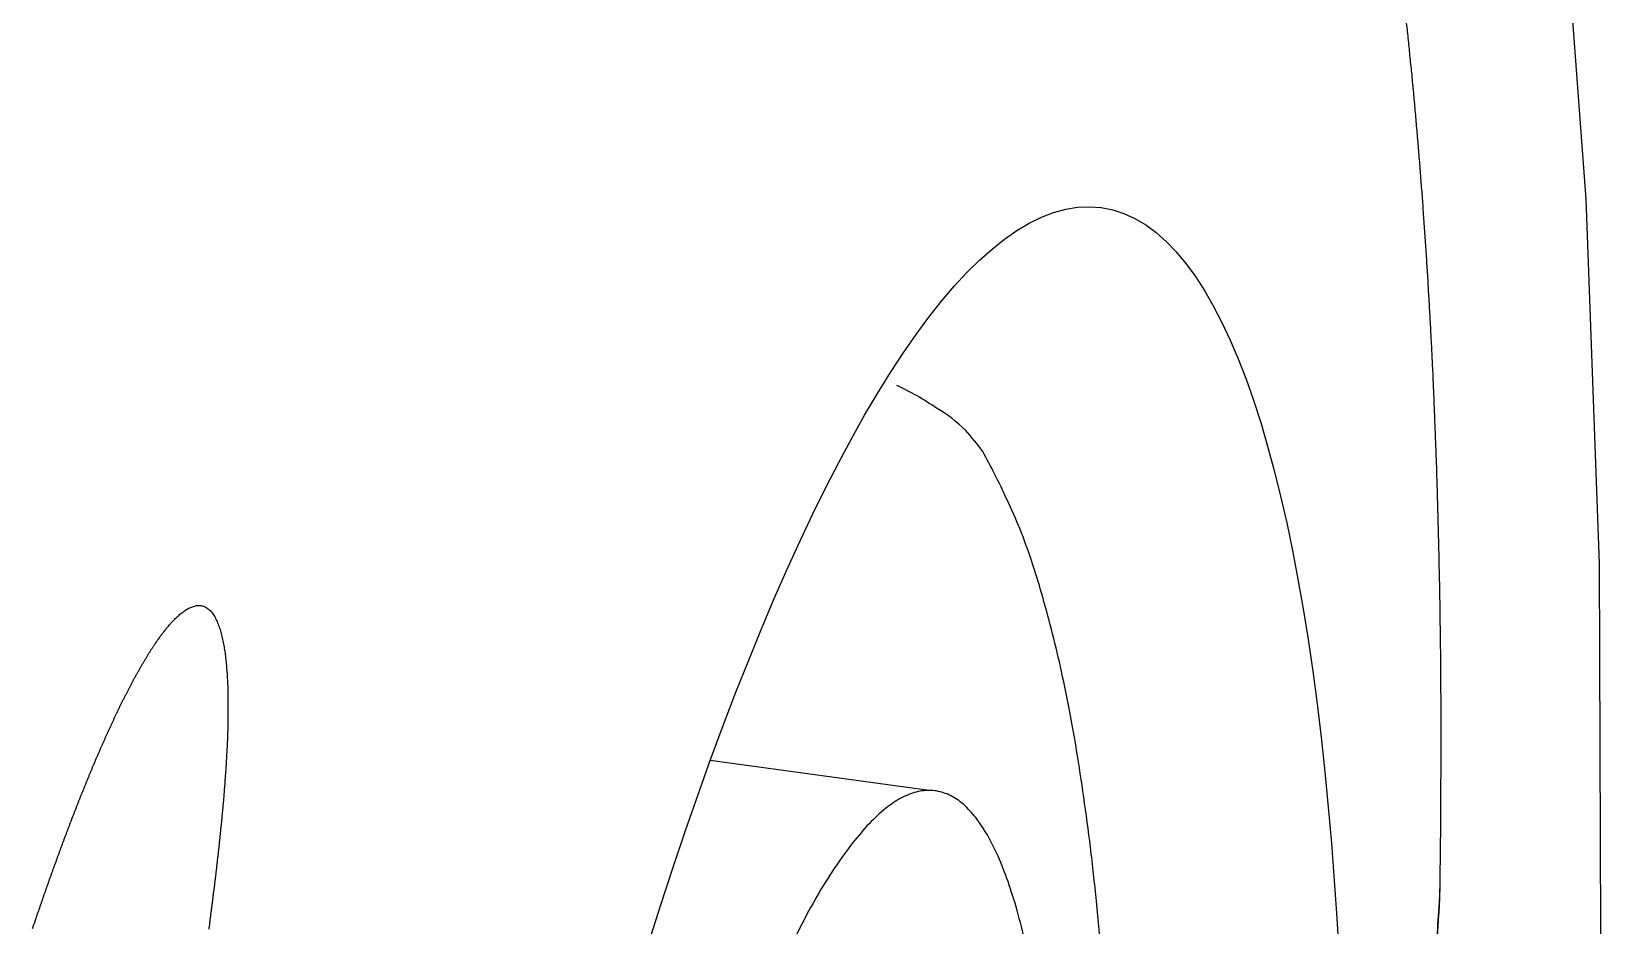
# Model space of a CAD drawing. Extents: x 528 to 612, y 649 to 778.
# Drawn here: x 536.388 to 537.442, y 699.947 to 700.548 of the extents above; entities that cross this region are included whole.
import ezdxf

# ---------------------------------------------------------------- set-up
doc = ezdxf.new("R2010")
doc.units = 0
doc.header["$MEASUREMENT"] = 0
doc.layers.add('1', color=4, linetype='Continuous')
doc.layers.add('204', color=7, linetype='Continuous')

# ---------------------------------------------------------------- blocks, each defined once
blk = doc.blocks.new('*U11')
at = {"layer": '204', "color": 2, "linetype": 'Continuous'}
blk.add_circle((0, 0), 1, dxfattribs=at)
blk = doc.blocks.new('5S55RR1')
at = {"layer": '1', "color": 3, "linetype": 'Continuous'}
blk.add_line((-70.6619, 94.1312), (-70.6619, 94.2796), dxfattribs=at)
for points in [[(-70.8351, 94.7154, -0.000216), (-70.8329, 94.715, -0.000219), (-70.8308, 94.7145, -0.000222), (-70.8286, 94.7141, -0.000225), (-70.8264, 94.7137, -0.000228), (-70.8243, 94.7133, -0.000231), (-70.8221, 94.7128, -0.000235), (-70.82, 94.7124, -0.000238), (-70.8178, 94.712, -0.000241), (-70.8157, 94.7115, -0.000245), (-70.8135, 94.7111, -0.000248), (-70.8114, 94.7107, -0.000251), (-70.8093, 94.7102, -0.000254), (-70.8071, 94.7098, -0.000258), (-70.805, 94.7094, -0.000261), (-70.8028, 94.7089, -0.000264), (-70.8007, 94.7085, -0.000268), (-70.7986, 94.708, -0.000271), (-70.7964, 94.7076, -0.000274), (-70.7943, 94.7071, -0.000278), (-70.7922, 94.7067, -0.000281), (-70.7901, 94.7062, -0.000285), (-70.7879, 94.7057, -0.000288), (-70.7858, 94.7053, -0.000293), (-70.7837, 94.7048, -0.000298), (-70.7816, 94.7044, -0.000303), (-70.7795, 94.7039, -0.000308), (-70.7774, 94.7034, -0.000313), (-70.7753, 94.703, -0.000318), (-70.7732, 94.7025, -0.000323), (-70.771, 94.702, -0.000327), (-70.7689, 94.7015, -0.000333), (-70.7668, 94.701, -0.000337), (-70.7648, 94.7006, -0.000343), (-70.7627, 94.7001, -0.000348), (-70.7606, 94.6996, -0.000353), (-70.7585, 94.6991, -0.000358), (-70.7564, 94.6986, -0.000363), (-70.7543, 94.6981, -0.000368), (-70.7522, 94.6976, -0.000373), (-70.7501, 94.6971, -0.000378), (-70.7481, 94.6966, -0.000383), (-70.746, 94.6961, -0.00039), (-70.7439, 94.6956, -0.0004), (-70.7419, 94.6951, -0.000409), (-70.7398, 94.6946, -0.000419), (-70.7377, 94.694, -0.000429), (-70.7357, 94.6935, -0.000439), (-70.7336, 94.693, -0.000449), (-70.7316, 94.6925, -0.00046), (-70.7295, 94.6919, -0.000469), (-70.7275, 94.6914, -0.00048), (-70.7254, 94.6909, -0.00049), (-70.7234, 94.6903, -0.000501), (-70.7213, 94.6898, -0.000511), (-70.7193, 94.6892, -0.000522), (-70.7173, 94.6887, -0.000532), (-70.7152, 94.6881, -0.000543), (-70.7132, 94.6875, -0.000553), (-70.7112, 94.687, -0.000565), (-70.7092, 94.6864, -0.000576), (-70.7072, 94.6858, -0.000591), (-70.7052, 94.6853, -0.000605), (-70.7032, 94.6847, -0.00062), (-70.7012, 94.6841, -0.000634), (-70.6992, 94.6835, -0.00065), (-70.6972, 94.6829, -0.000664), (-70.6952, 94.6823, -0.000679), (-70.6932, 94.6817, -0.000695), (-70.6913, 94.6811, -0.000712), (-70.6893, 94.6805, -0.000731), (-70.6873, 94.6799, -0.000753), (-70.6854, 94.6793, -0.000774), (-70.6834, 94.6786, -0.000796), (-70.6815, 94.678, -0.000817), (-70.6795, 94.6774, -0.00084), (-70.6776, 94.6767, -0.000861), (-70.6756, 94.6761, -0.000883), (-70.6737, 94.6754, -0.00091), (-70.6718, 94.6748, -0.000948), (-70.6699, 94.6741, -0.000984), (-70.668, 94.6734, -0.001027), (-70.6661, 94.6728, -0.001065), (-70.6642, 94.6721, -0.001108), (-70.6623, 94.6714, -0.001147), (-70.6604, 94.6707, -0.00119), (-70.6586, 94.67, -0.001233), (-70.6567, 94.6693, -0.001283), (-70.6549, 94.6685, -0.001338), (-70.653, 94.6678, -0.00141), (-70.6512, 94.6671, -0.001476), (-70.6494, 94.6663, -0.001548), (-70.6476, 94.6656, -0.001616), (-70.6458, 94.6648, -0.001695), (-70.644, 94.664, -0.001764), (-70.6422, 94.6633, -0.001838), (-70.6405, 94.6625, -0.001929), (-70.6387, 94.6617, -0.002055), (-70.637, 94.6609, -0.002187), (-70.6353, 94.66, -0.002352), (-70.6336, 94.6592, -0.002503), (-70.6319, 94.6583, -0.00267), (-70.6303, 94.6575, -0.002829), (-70.6286, 94.6566, -0.003011), (-70.627, 94.6557, -0.003177), (-70.6254, 94.6548, -0.003356), (-70.6239, 94.6539, -0.003635), (-70.6223, 94.6529, -0.004085), (-70.6208, 94.652, -0.004535), (-70.6193, 94.651, -0.005078), (-70.6179, 94.65, -0.00561), (-70.6165, 94.649, -0.006227), (-70.6152, 94.648, -0.006847), (-70.6139, 94.6469, -0.007568), (-70.6126, 94.6458, -0.008291), (-70.6114, 94.6447, -0.009116), (-70.6103, 94.6436, -0.010309), (-70.6093, 94.6424, -0.012154), (-70.6083, 94.6413, -0.014075), (-70.6075, 94.64, -0.016397), (-70.6067, 94.6388, -0.018927), (-70.6061, 94.6375, -0.022064), (-70.6055, 94.6362, -0.024978), (-70.6052, 94.6349, -0.027968), (-70.605, 94.6336, -0.030663), (-70.605, 94.6323, -0.033537), (-70.6051, 94.6309, -0.034933), (-70.6055, 94.6296, -0.035028), (-70.606, 94.6283, -0.032563), (-70.6067, 94.627, -0.028505), (-70.6076, 94.6258, -0.025266), (-70.6087, 94.6246, -0.022643), (-70.6099, 94.6235, -0.019903), (-70.6112, 94.6224, -0.016807), (-70.6126, 94.6214, -0.014403), (-70.6141, 94.6204, -0.012324), (-70.6157, 94.6195, -0.010709), (-70.6174, 94.6186, -0.009216), (-70.6191, 94.6177, -0.008068), (-70.6208, 94.617, -0.00704), (-70.6227, 94.6162, -0.006318), (-70.6245, 94.6155, -0.005737), (-70.6264, 94.6148, -0.005213), (-70.6283, 94.6141, -0.004658), (-70.6303, 94.6135, -0.00419), (-70.6322, 94.6129, -0.00371), (-70.6342, 94.6123, -0.003407), (-70.6363, 94.6118, -0.003204), (-70.6383, 94.6113, -0.003028), (-70.6403, 94.6107, -0.002843), (-70.6424, 94.6103, -0.002679), (-70.6445, 94.6098, -0.002503), (-70.6466, 94.6093, -0.002349), (-70.6487, 94.6089, -0.002184), (-70.6508, 94.6085, -0.002038), (-70.6529, 94.6081, -0.001877), (-70.6551, 94.6077, -0.001766), (-70.6572, 94.6073, -0.001678), (-70.6593, 94.607, -0.001604), (-70.6615, 94.6066, -0.001525), (-70.6637, 94.6063, -0.001455), (-70.6658, 94.606, -0.001377), (-70.668, 94.6057, -0.001308), (-70.6702, 94.6054, -0.001232), (-70.6724, 94.6051, -0.001165), (-70.6746, 94.6048, -0.001092), (-70.6768, 94.6045, -0.001046), (-70.679, 94.6043, -0.001016), (-70.6812, 94.604, -0.000989), (-70.6834, 94.6038, -0.00096), (-70.6856, 94.6035, -0.000934), (-70.6878, 94.6033, -0.000905), (-70.69, 94.6031, -0.00088), (-70.6923, 94.6028, -0.000851), (-70.6945, 94.6026, -0.000826), (-70.6967, 94.6024, -0.000798), (-70.699, 94.6022, -0.000773), (-70.7012, 94.6021, -0.000746), (-70.7034, 94.6019, -0.000721), (-70.7057, 94.6017, -0.000695), (-70.7079, 94.6015, -0.00067), (-70.7102, 94.6014, -0.000642), (-70.7124, 94.6012, -0.000621), (-70.7147, 94.6011, -0.000602), (-70.7169, 94.6009, -0.000587), (-70.7192, 94.6008, -0.000574), (-70.7214, 94.6006, -0.000561), (-70.7237, 94.6005, -0.000547), (-70.726, 94.6004, -0.000534), (-70.7282, 94.6002, -0.00052), (-70.7305, 94.6001, -0.000508), (-70.7328, 94.6, -0.000494), (-70.735, 94.5999, -0.000481), (-70.7373, 94.5998, -0.000467), (-70.7396, 94.5997, -0.000455), (-70.7419, 94.5996, -0.000441), (-70.7441, 94.5995, -0.000429), (-70.7464, 94.5994, -0.000415), (-70.7487, 94.5993, -0.000403), (-70.751, 94.5993, -0.000391), (-70.7533, 94.5992, -0.000381), (-70.7556, 94.5991, -0.000373), (-70.7578, 94.599, -0.000365), (-70.7601, 94.599, -0.000356), (-70.7624, 94.5989, -0.000348), (-70.7647, 94.5988, -0.000339), (-70.767, 94.5988, -0.000331), (-70.7693, 94.5987, -0.000322), (-70.7716, 94.5987, -0.000314), (-70.7739, 94.5986, -0.000306), (-70.7762, 94.5986, -0.000298), (-70.7785, 94.5985, -0.000289), (-70.7808, 94.5985, -0.000281), (-70.7831, 94.5984, -0.000272), (-70.7854, 94.5984, -0.000265), (-70.7877, 94.5984, -0.000258), (-70.79, 94.5983, -0.000255), (-70.7923, 94.5983, -0.000256), (-70.7946, 94.5983, -0.000261), (-70.797, 94.5983, -0.000269), (-70.7993, 94.5982, -0.000263), (-70.8016, 94.5982, -0.000247), (-70.8039, 94.5982, -0.000276), (-70.8062, 94.5982, -0.000334), (-70.8086, 94.5982, -0.000254), (-70.8108, 94.5982, -0.000083), (-70.8129, 94.5982, -0.000366), (-70.8155, 94.5981, -0.000639), (-70.8195, 94.5981, -0.000312)], [(-70.7546, 94.0534, 0.010095), (-70.7339, 94.0618, 0.012359), (-70.7154, 94.0705, 0.01547), (-70.6995, 94.0794, 0.019916), (-70.6862, 94.0885, 0.026116), (-70.6757, 94.0978, 0.035293), (-70.668, 94.1072, 0.047662), (-70.6633, 94.1167, 0.063257), (-70.6616, 94.1263, 0.075768), (-70.6629, 94.136, 0.076656), (-70.6672, 94.1456, 0.065194), (-70.6745, 94.1551, 0.049959), (-70.6847, 94.1645, 0.037538), (-70.698, 94.1738, 0.026966), (-70.7138, 94.1829, 0.019571), (-70.732, 94.1918, 0.016547), (-70.7533, 94.2005, 0.015012), (-70.7778, 94.209, 0.009447)], [(-70.7582, 94.0011, 0.004324), (-70.7205, 94.0099, 0.004646), (-70.6851, 94.0187, 0.004964), (-70.6523, 94.0278, 0.005345), (-70.6217, 94.0368, 0.005673), (-70.5936, 94.0459, 0.006298), (-70.5676, 94.0551, 0.006971), (-70.5435, 94.0645, 0.007608), (-70.5209, 94.0741, 0.007972), (-70.4996, 94.084, 0.010218), (-70.4797, 94.0945, 0.015306), (-70.4615, 94.1057, 0.013679), (-70.4453, 94.1164, 0.003674), (-70.4314, 94.1263, 0.025098), (-70.4189, 94.1397, 0.066825), (-70.4068, 94.1611, 0.043824), (-70.3952, 94.1896, 0.024929)]]:
    blk.add_lwpolyline(points, format="xyb", dxfattribs=at)
at = {"layer": '1', "color": 2, "linetype": 'Continuous'}
for points in [[(-70.6807, 93.7824), (-70.6661, 93.7842, 0.000493), (-70.6516, 93.786, 0.000487), (-70.6372, 93.7878, 0.000502), (-70.6228, 93.7897, 0.00054), (-70.6085, 93.7916, 0.000568), (-70.5942, 93.7934, 0.000593), (-70.5801, 93.7954, 0.000604), (-70.566, 93.7973, 0.000602), (-70.5519, 93.7993, 0.000604), (-70.5379, 93.8013, 0.000608), (-70.524, 93.8033, 0.000612), (-70.5102, 93.8054, 0.000615), (-70.4964, 93.8074, 0.000619), (-70.4827, 93.8095, 0.000623), (-70.469, 93.8117, 0.000628), (-70.4555, 93.8138, 0.000632), (-70.442, 93.816, 0.000637), (-70.4286, 93.8182, 0.000641), (-70.4152, 93.8204, 0.000647), (-70.402, 93.8226, 0.000652), (-70.3888, 93.8249, 0.000657), (-70.3757, 93.8272, 0.000662), (-70.3626, 93.8295, 0.00067), (-70.3497, 93.8318, 0.000678), (-70.3368, 93.8341, 0.000688), (-70.324, 93.8365, 0.000699), (-70.3113, 93.8389, 0.00071), (-70.2987, 93.8413, 0.000721), (-70.2861, 93.8438, 0.000732), (-70.2737, 93.8462, 0.000744), (-70.2613, 93.8487, 0.000756), (-70.249, 93.8512, 0.000768), (-70.2368, 93.8538, 0.00078), (-70.2246, 93.8563, 0.000792), (-70.2126, 93.8589, 0.000805), (-70.2006, 93.8615, 0.000818), (-70.1887, 93.8641, 0.000831), (-70.1769, 93.8668, 0.000845), (-70.1652, 93.8694, 0.000858), (-70.1535, 93.8721, 0.000872), (-70.142, 93.8748, 0.000887), (-70.1305, 93.8776, 0.000902), (-70.1191, 93.8803, 0.000917), (-70.1078, 93.8831, 0.000932)], [(-70.7256, 93.7788, 0.000017), (-70.7216, 93.7791, 0.000069)], [(-70.7164, 93.7795, 0.00012), (-70.7086, 93.78, 0.000059), (-70.6983, 93.7808, 0.000031)], [(-70.7193, 93.7795, 0.000129), (-70.6964, 93.7811, 0.000068)], [(-70.6983, 93.7808), (-70.6978, 93.7808, 0.000341), (-70.6974, 93.7808, 0.000342), (-70.697, 93.7808, 0.000342), (-70.6965, 93.7809, 0.000341), (-70.6961, 93.7809, 0.00034), (-70.6956, 93.7809, 0.00034), (-70.6952, 93.781, 0.000339), (-70.6948, 93.781, 0.000339), (-70.6943, 93.781, 0.000338), (-70.6939, 93.7811, 0.000338), (-70.6934, 93.7811, 0.000337), (-70.693, 93.7812, 0.000337), (-70.6926, 93.7812, 0.000336), (-70.6921, 93.7812, 0.000336), (-70.6917, 93.7813, 0.000335), (-70.6913, 93.7813, 0.000335), (-70.6908, 93.7813, 0.000334), (-70.6904, 93.7814, 0.000334), (-70.6899, 93.7814, 0.000333), (-70.6895, 93.7815, 0.000333), (-70.6891, 93.7815, 0.000332), (-70.6886, 93.7816, 0.000331), (-70.6882, 93.7816, 0.000331), (-70.6878, 93.7816, 0.000331), (-70.6873, 93.7817, 0.00033), (-70.6869, 93.7817, 0.000328), (-70.6865, 93.7818, 0.00033), (-70.686, 93.7818, 0.000336), (-70.6856, 93.7819, 0.000326), (-70.6851, 93.7819, 0.000304), (-70.6847, 93.782, 0.000335), (-70.6843, 93.782, 0.000398), (-70.6838, 93.7821, 0.000303), (-70.6834, 93.7821, 0.000105), (-70.683, 93.7822, 0.000425), (-70.6825, 93.7822, 0.000729), (-70.6818, 93.7823, 0.000357), (-70.6808, 93.7824, 0.000189)], [(-70.6983, 93.7808), (-70.6982, 93.7808, 0.002124), (-70.6981, 93.7808, 0.002125), (-70.6981, 93.7808, 0.002125), (-70.698, 93.7808, 0.002122), (-70.6979, 93.7808, 0.002119), (-70.6979, 93.7808, 0.002117), (-70.6978, 93.7808, 0.002114), (-70.6978, 93.7808, 0.00211), (-70.6977, 93.7808, 0.002107), (-70.6976, 93.7808, 0.002103), (-70.6976, 93.7808, 0.002099), (-70.6975, 93.7808, 0.002093), (-70.6975, 93.7809, 0.00209), (-70.6974, 93.7809, 0.002089), (-70.6973, 93.7809, 0.002079), (-70.6973, 93.7809, 0.002061), (-70.6972, 93.7809, 0.002073), (-70.6972, 93.7809, 0.002108), (-70.6971, 93.7809, 0.002043), (-70.697, 93.7809, 0.001902), (-70.697, 93.781, 0.002092), (-70.6969, 93.781, 0.002483), (-70.6969, 93.781, 0.001879), (-70.6968, 93.781, 0.000648), (-70.6968, 93.781, 0.002635), (-70.6967, 93.781, 0.004501), (-70.6966, 93.7811, 0.002189), (-70.6964, 93.7811, 0.001157)], [(-70.6983, 93.7808), (-70.6983, 93.7808, 0.000034), (-70.6983, 93.7808, 0.000034), (-70.6983, 93.7808, 0.000034), (-70.6983, 93.7808, 0.000034), (-70.6983, 93.7808, 0.000034), (-70.6983, 93.7808, 0.000034), (-70.6983, 93.7808, 0.000034), (-70.6983, 93.7808, 0.000034), (-70.6983, 93.7808, 0.000034), (-70.6983, 93.7808, 0.000034), (-70.6983, 93.7808, 0.000034), (-70.6983, 93.7808, 0.000034), (-70.6983, 93.7808, 0.000035), (-70.6983, 93.7808, 0.000035), (-70.6983, 93.7808, 0.000034), (-70.6983, 93.7808, 0.000034), (-70.6983, 93.7808, 0.000035), (-70.6983, 93.7808, 0.000035), (-70.6983, 93.7808, 0.000034), (-70.6983, 93.7808, 0.000032), (-70.6983, 93.7808, 0.000035), (-70.6983, 93.7808, 0.000042), (-70.6983, 93.7808, 0.000032), (-70.6983, 93.7808, 0.000011), (-70.6983, 93.7808, 0.000045), (-70.6983, 93.7808, 0.000078), (-70.6983, 93.7808, 0.000038), (-70.6983, 93.7808, 0.00002)], [(-70.6964, 93.7811), (-70.696, 93.7811, 0.00048), (-70.6956, 93.7812, 0.000481), (-70.6953, 93.7812, 0.000481), (-70.6949, 93.7812, 0.000481), (-70.6945, 93.7812, 0.000481), (-70.6941, 93.7812, 0.000481), (-70.6937, 93.7813, 0.000481), (-70.6933, 93.7813, 0.000481), (-70.6929, 93.7813, 0.000481), (-70.6925, 93.7813, 0.000481), (-70.6921, 93.7814, 0.000481), (-70.6917, 93.7814, 0.000481), (-70.6913, 93.7814, 0.000481), (-70.6909, 93.7814, 0.000481), (-70.6905, 93.7815, 0.000481), (-70.6901, 93.7815, 0.00048), (-70.6897, 93.7815, 0.00048), (-70.6893, 93.7816, 0.00048), (-70.6889, 93.7816, 0.00048), (-70.6886, 93.7816, 0.00048), (-70.6882, 93.7817, 0.00048), (-70.6878, 93.7817, 0.000479), (-70.6874, 93.7817, 0.000479), (-70.687, 93.7818, 0.00048), (-70.6866, 93.7818, 0.000479), (-70.6862, 93.7818, 0.000476), (-70.6858, 93.7819, 0.00048), (-70.6854, 93.7819, 0.000489), (-70.685, 93.7819, 0.000475), (-70.6847, 93.782, 0.000443), (-70.6843, 93.782, 0.000489), (-70.6839, 93.7821, 0.000582), (-70.6835, 93.7821, 0.000442), (-70.6831, 93.7821, 0.000153), (-70.6828, 93.7822, 0.000622), (-70.6823, 93.7822, 0.001068), (-70.6817, 93.7823, 0.000523), (-70.6808, 93.7824, 0.000278)], [(-70.6808, 93.7824), (-70.6808, 93.7824, 0.000004), (-70.6808, 93.7824, 0.000004), (-70.6808, 93.7824, 0.000004), (-70.6808, 93.7824, 0.000004), (-70.6808, 93.7824, 0.000004), (-70.6808, 93.7824, 0.000004), (-70.6808, 93.7824, 0.000004), (-70.6808, 93.7824, 0.000004), (-70.6808, 93.7824, 0.000004), (-70.6808, 93.7824, 0.000004), (-70.6808, 93.7824, 0.000004), (-70.6808, 93.7824, 0.000004), (-70.6808, 93.7824, 0.000004), (-70.6808, 93.7824, 0.000004), (-70.6808, 93.7824, 0.000004), (-70.6808, 93.7824, 0.000004), (-70.6807, 93.7824, 0.000004), (-70.6807, 93.7824, 0.000004), (-70.6807, 93.7824, 0.000004), (-70.6807, 93.7824, 0.000004), (-70.6807, 93.7824, 0.000004), (-70.6807, 93.7824, 0.000004), (-70.6807, 93.7824, 0.000004), (-70.6807, 93.7824, 0.000004), (-70.6807, 93.7824, 0.000004), (-70.6807, 93.7824, 0.000004), (-70.6807, 93.7824, 0.000004), (-70.6807, 93.7824, 0.000004), (-70.6807, 93.7824, 0.000004), (-70.6807, 93.7824, 0.000004), (-70.6807, 93.7824, 0.000004), (-70.6807, 93.7824, 0.000005), (-70.6807, 93.7824, 0.000004), (-70.6807, 93.7824, 0.000001), (-70.6807, 93.7824, 0.000005), (-70.6807, 93.7824, 0.000009), (-70.6807, 93.7824, 0.000004), (-70.6807, 93.7824, 0.000002)]]:
    blk.add_lwpolyline(points, format="xyb", dxfattribs=at)
at = {"layer": '1', "color": 2, "xscale": 1.4576129, "yscale": 0.3049150800000007, "zscale": 1.4576129, "rotation": 0.07652326699996408}
blk.add_blockref('*U11', (-71.716, 94.0677), dxfattribs=at)
blk = doc.blocks.new('2010JETSETTER')
at = {"layer": '1', "color": 2, "linetype": 'Continuous'}
blk.add_lwpolyline([(9.1905, 28.8739), (9.2094, 29.1076), (9.2227, 29.3477), (9.2294, 29.5922), (9.2286, 29.8384), (9.2196, 30.0833), (9.2017, 30.3232), (9.1744, 30.5545), (9.1374, 30.7732), (9.0906, 30.9753), (9.0342, 31.1571), (8.9689, 31.3153), (8.8953, 31.4472), (8.8147, 31.5507), (8.6372, 31.669)], dxfattribs=at)
at = {"layer": '1', "rotation": 82.24056503644876}
blk.add_blockref('5S55RR1', (111.5881, 86.9919), dxfattribs=at)

msp = doc.modelspace()

# ---------------------------------------------------------------- block references
at = {"layer": '1'}
msp.add_blockref('2010JETSETTER', (528.2128, 670.3522), dxfattribs=at)

doc.saveas('drawing.dxf')
